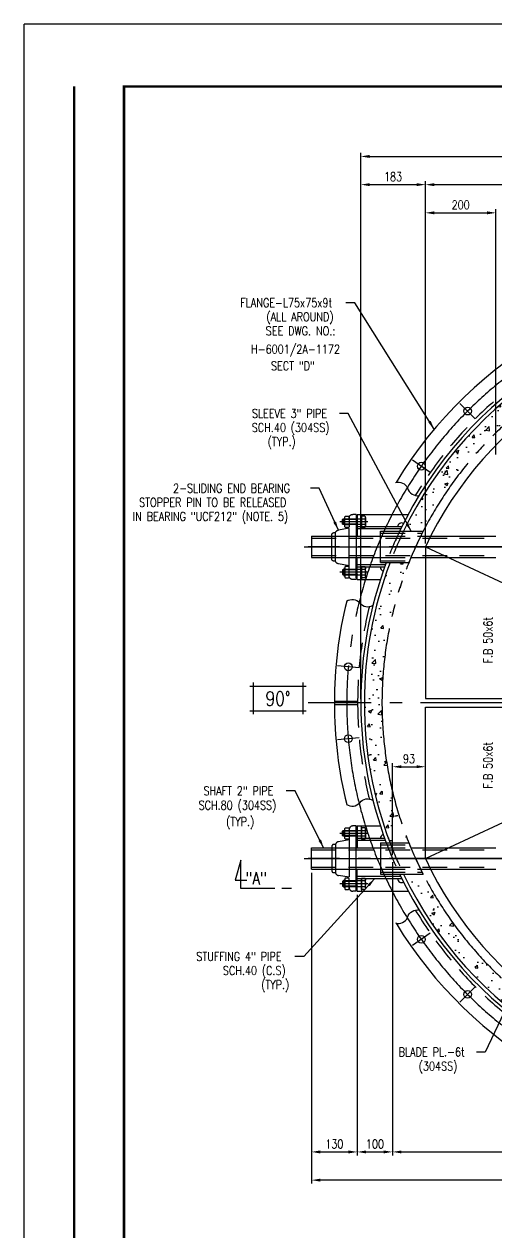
# Model space of a CAD drawing. Header units: millimetres. Extents: x 0 to 134087, y -49114 to 20834.
# Drawn here: x 83450 to 84787, y -27256 to -23831 of the extents above; entities that cross this region are included whole.
import ezdxf
from ezdxf.enums import TextEntityAlignment as Align

# ---------------------------------------------------------------- set-up
doc = ezdxf.new("R2010")
doc.units = ezdxf.units.MM
doc.header["$LTSCALE"] = 35
for name, pattern in [('FDN', [7.5, 4, -0.7, 0.7, -0.7, 0.7, -0.7]), ('JNK-CENTER', [34, 30, -1.5, 1, -1.5]), ('JNK-HIDDEN', [3, 2, -1]), ('JNK-PHANTOM', [15, 10, -1, 1, -1, 1, -1])]:
    doc.linetypes.add(name, pattern=pattern)
for name, color, linetype in [('CEN-R', 1, 'JNK-CENTER'), ('CON-C', 4, 'Continuous'), ('CON-G', 3, 'Continuous'), ('CON-W', 7, 'Continuous'), ('CON-Y', 2, 'Continuous'), ('Dim-W', 7, 'Continuous'), ('HID-Y', 2, 'JNK-HIDDEN'), ('PHA-W', 7, 'JNK-PHANTOM'), ('rev-1', 2, 'Continuous'), ('STL-OBJT', 7, 'Continuous'), ('TXTT-C', 4, 'Continuous')]:
    doc.layers.add(name, color=color, linetype=linetype)
doc.layers.add('CONT-G', color=3, linetype='Continuous', lineweight=25)
doc.styles.add('SIMPLEX', font='simplex.shx', dxfattribs={"width": 0.8})
doc.dimstyles.new('DIM10', dxfattribs={"dimscale": 10, "dimtxt": 2.5, "dimasz": 2.5, "dimexe": 1, "dimexo": 1, "dimgap": 1, "dimtad": 1, "dimdec": 0, "dimdsep": 46, "dimtxsty": 'SIMPLEX', "dimcen": 0, "dimclrt": 2, "dimadec": 1, "dimazin": 2, "dimtfac": 1, "dimtdec": 0, "dimtix": 1, "dimtmove": 2, "dimatfit": 0, "dimfxl": 0.18, "dimtolj": 1, "dimtzin": 0, "dimarcsym": 0})
pattern_1 = [(50, (83449.98, -29779.18), (91.0923, -7.9695), [9.525, -104.775]), (355, (83449.98, -29779.18), (-17.6217, 95.5284), [7.62, -83.8203]), (100.4514, (83457.57, -29779.844), (73.4706, 87.5589), [8.095, -89.0451]), (46.1842, (83449.98, -29753.78), (135.5395, -21.0212), [14.2875, -157.1625]), (96.6356, (83461.28, -29755.53), (118.702, 123.713), [12.1425, -133.5678]), (351.1842, (83449.98, -29753.78), (118.702, 123.713), [11.43, -125.73]), (21, (83462.68, -29760.13), (75.8072, -51.1326), [9.525, -104.775]), (326, (83462.68, -29760.13), (30.901, 92.094), [7.62, -83.82]), (71.4514, (83469, -29764.39), (106.7082, 40.9614), [8.095, -89.045]), (37.5, (83449.98, -29779.18), (1.5443, 42.27752), [0, -82.804, 0, -85.09, 0, -84.1375]), (7.5, (83449.98, -29779.18), (33.40983, 50.0903), [0, -48.514, 0, -80.899, 0, -32.0675]), (327.5, (83421.66, -29779.18), (67.7953, -2.86437), [0, -31.75, 0, -99.06, 0, -131.445]), (317.5, (83408.96, -29779.18), (74.0646, 12.71325), [0, -41.275, 0, -65.786, 0, -93.345])]

# ---------------------------------------------------------------- blocks, each defined once
blk = doc.blocks.new('TITLE')
at = {"color": 7}
for p in [(841, 594.85), (0, 0)]:
    blk.add_line(p, (0, 594.85), dxfattribs=at)
at = {"color": 7, "const_width": 0.707}
for points in [[(14.15, 577.17), (14.15, 17.68)], [(823.32, 577.17), (27.94, 577.17)], [(28.29, 17.68), (28.29, 577.52)]]:
    blk.add_lwpolyline(points, dxfattribs=at)
blk = doc.blocks.new('SECMARK2')
at = {"layer": 'TXTT-C'}
blk.add_line((0, 0), (-2.72, 0), dxfattribs=at)
blk.add_lwpolyline([(-4.67, 0), (-14.32, 0), (-14.32, 8.05), (-15.93, 2.38), (-12.63, 2.38)], dxfattribs=at)
at = {"layer": 'TXTT-C', "style": 'SIMPLEX', "width": 1.17}
blk.add_attdef('TAG', text='', height=3.5, dxfattribs=at).set_placement((-7.82, 1.36), align=Align.CENTER)
blk = doc.blocks.new('UCF212')
at = {"layer": 'CEN-R'}
for p, q in [((-71.5, -33), (-71.5, 46.1)), ((71.5, -33), (71.5, 46.1))]:
    blk.add_line(p, q, dxfattribs=at)
at = {"layer": 'Dim-W'}
for p, q in [((-79.5, 37.4), (-63.5, 37.4)), ((79.5, 37.4), (63.5, 37.4)), ((-83.4, 32.8), (-59.6, 32.8)), ((-83.4, 20), (-59.6, 20)), ((-79.5, 31.3), (-79.5, 21.5)), ((-63.5, 31.3), (-63.5, 21.5)), ((83.4, 32.8), (59.6, 32.8)), ((83.4, 20), (59.6, 20)), ((63.5, 31.3), (63.5, 21.5)), ((79.5, 31.3), (79.5, 21.5)), ((-83.4, -26.2), (-59.6, -26.2)), ((-79.5, -2), (-63.5, -2)), ((83.4, -26.2), (59.6, -26.2)), ((79.5, -2), (63.5, -2))]:
    blk.add_line(p, q, dxfattribs=at)
for points in [[(-63.5, -24.7), (-63.5, 37.4), (-65.1, 39), (-77.9, 39), (-79.5, 37.4), (-79.5, -24.7)], [(-79.5, -4.8), (-77.9, -2), (-77.9, 39)], [(-63.5, -4.8), (-65.1, -2), (-65.1, 39)], [(63.5, -24.7), (63.5, 37.4), (65.1, 39), (77.9, 39), (79.5, 37.4), (79.5, -24.7)], [(63.5, -4.8), (65.1, -2), (65.1, 39)], [(79.5, -4.8), (77.9, -2), (77.9, 39)]]:
    blk.add_lwpolyline(points, dxfattribs=at)
for points in [[(-55.5, 31.3, 0.372659), (-63.5, 31.3, 0.186242), (-79.5, 31.3, 0.372659), (-87.5, 31.3), (-87.5, 21.5, 0.372659), (-79.5, 21.5, 0.186242), (-63.5, 21.5, 0.372659), (-55.5, 21.5)], [(55.5, 31.3, -0.372659), (63.5, 31.3, -0.186242), (79.5, 31.3, -0.372659), (87.5, 31.3), (87.5, 21.5, -0.372659), (79.5, 21.5, -0.186242), (63.5, 21.5, -0.372659), (55.5, 21.5)], [(-55.5, -24.7, -0.372659), (-63.5, -24.7, -0.186242), (-79.5, -24.7, -0.372659), (-87.5, -24.7), (-87.5, -15), (-55.5, -15)], [(55.5, -24.7, 0.372659), (63.5, -24.7, 0.186242), (79.5, -24.7, 0.372659), (87.5, -24.7), (87.5, -15), (55.5, -15)]]:
    blk.add_lwpolyline(points, format="xyb", close=True, dxfattribs=at)
at = {"layer": 'PHA-W', "linetype": 'FDN'}
for p, q in [((35, 69), (-35, 69)), ((-53.1, 20), (-47.9, 50.7)), ((-40, 59), (-40, 64)), ((38, 59), (-38, 59)), ((40, 59), (40, 64)), ((53.1, 20), (47.9, 50.7)), ((-92.5, 0), (-92.5, 10)), ((-92.5, 0), (92.5, 0)), ((88, 20), (-83.4, 20)), ((92.5, 0), (92.5, 10))]:
    blk.add_line(p, q, dxfattribs=at)
for centre, radius, start, end in [((-35, 64), 5, 90, 180), ((35, 64), 5, 0, 90), ((-38, 49), 10, 90, 170.4075), ((38, 49), 10, 9.5925, 90), ((-82.5, 10), 10, 90, 180), ((82.5, 10), 10, 0, 90)]:
    blk.add_arc(centre, radius, start, end, dxfattribs=at)
blk = doc.blocks.new('*D1641')
at = {"layer": 'CON-W', "color": 0, "lineweight": -2, "transparency": 16777216}
for p, q in [((84404.3, -25745.6), (84404.3, -24195.9)), ((84429.3, -24205.9), (86639.3, -24205.9)), ((86664.3, -25745.6), (86664.3, -24195.9))]:
    blk.add_line(p, q, dxfattribs=at)
at = {"layer": 'CON-W', "color": 0, "transparency": 16777216}
for points in [[(84429.3, -24201.7), (84429.3, -24210.1), (84404.3, -24205.9)], [(86639.3, -24201.7), (86639.3, -24210.1), (86664.3, -24205.9)]]:
    blk.add_solid(points, dxfattribs=at)
at = {"layer": 'DEFPOINTS', "color": 0, "transparency": 16777216}
for p in [(86664.3, -24205.9), (84404.3, -25755.6), (86664.3, -25755.6)]:
    blk.add_point(p, dxfattribs=at)
at = {"layer": 'CON-W', "color": 2, "transparency": 16777216, "insert": (85534.3, -24176.8), "char_height": 25, "attachment_point": 5, "style": 'SIMPLEX'}
blk.add_mtext('\\A1;%%C2260 (DAMPER O.D)', dxfattribs=at)
blk = doc.blocks.new('*D1642')
at = {"layer": 'CON-W', "color": 0, "lineweight": -2, "transparency": 16777216}
for p, q in [((84404.3, -25745.6), (84404.3, -24275.9)), ((84429.3, -24285.9), (84562.4, -24285.9)), ((84587.4, -25303.6), (84587.4, -24275.9))]:
    blk.add_line(p, q, dxfattribs=at)
at = {"layer": 'CON-W', "color": 0, "transparency": 16777216}
for points in [[(84429.3, -24281.7), (84429.3, -24290.1), (84404.3, -24285.9)], [(84562.4, -24281.7), (84562.4, -24290.1), (84587.4, -24285.9)]]:
    blk.add_solid(points, dxfattribs=at)
at = {"layer": 'DEFPOINTS', "color": 0, "transparency": 16777216}
for p in [(84587.4, -24285.9), (84587.4, -25313.6), (84404.3, -25755.6)]:
    blk.add_point(p, dxfattribs=at)
at = {"layer": 'CON-W', "color": 2, "transparency": 16777216, "insert": (84495.8, -24263.4), "char_height": 25, "attachment_point": 5, "style": 'SIMPLEX'}
blk.add_mtext('\\A1;183', dxfattribs=at)
blk = doc.blocks.new('*D1643')
at = {"layer": 'CON-W', "color": 0, "lineweight": -2, "transparency": 16777216}
for p, q in [((84587.4, -25303.6), (84587.4, -24275.9)), ((84612.4, -24285.9), (86456.2, -24285.9)), ((86481.2, -25303.6), (86481.2, -24275.9))]:
    blk.add_line(p, q, dxfattribs=at)
at = {"layer": 'CON-W', "color": 0, "transparency": 16777216}
for points in [[(84612.4, -24281.7), (84612.4, -24290.1), (84587.4, -24285.9)], [(86456.2, -24281.7), (86456.2, -24290.1), (86481.2, -24285.9)]]:
    blk.add_solid(points, dxfattribs=at)
at = {"layer": 'DEFPOINTS', "color": 0, "transparency": 16777216}
for p in [(86481.2, -24285.9), (84587.4, -25313.6), (86481.2, -25313.6)]:
    blk.add_point(p, dxfattribs=at)
at = {"layer": 'CON-W', "color": 2, "transparency": 16777216, "insert": (85534.3, -24256.8), "char_height": 25, "attachment_point": 5, "style": 'SIMPLEX'}
blk.add_mtext('\\A1;1894 (BLADE)', dxfattribs=at)
blk = doc.blocks.new('*D1645')
at = {"layer": 'CON-W', "color": 0, "lineweight": -2, "transparency": 16777216}
for p, q in [((84587.4, -25303.6), (84587.4, -24355.9)), ((84787.4, -25051), (84787.4, -24355.9)), ((84612.4, -24365.9), (84762.4, -24365.9))]:
    blk.add_line(p, q, dxfattribs=at)
at = {"layer": 'CON-W', "color": 0, "transparency": 16777216}
for points in [[(84612.4, -24361.7), (84612.4, -24370.1), (84587.4, -24365.9)], [(84762.4, -24361.7), (84762.4, -24370.1), (84787.4, -24365.9)]]:
    blk.add_solid(points, dxfattribs=at)
at = {"layer": 'DEFPOINTS', "color": 0, "transparency": 16777216}
for p in [(84787.4, -24365.9), (84787.4, -25061), (84587.4, -25313.6)]:
    blk.add_point(p, dxfattribs=at)
at = {"layer": 'CON-W', "color": 2, "transparency": 16777216, "insert": (84687.4, -24343.4), "char_height": 25, "attachment_point": 5, "style": 'SIMPLEX'}
blk.add_mtext('\\A1;200', dxfattribs=at)
blk = doc.blocks.new('*D1806')
at = {"layer": 'CON-W', "color": 0, "lineweight": -2, "transparency": 16777216}
for p, q in [((84264.3, -26237.8), (84264.3, -27119.7)), ((85534.3, -26973.2), (85534.3, -27119.7)), ((85509.3, -27109.7), (84289.3, -27109.7))]:
    blk.add_line(p, q, dxfattribs=at)
at = {"layer": 'CON-W', "color": 0, "transparency": 16777216}
for points in [[(84289.3, -27105.6), (84289.3, -27113.9), (84264.3, -27109.7)], [(85509.3, -27105.6), (85509.3, -27113.9), (85534.3, -27109.7)]]:
    blk.add_solid(points, dxfattribs=at)
at = {"layer": 'DEFPOINTS', "color": 0, "transparency": 16777216}
for p in [(84264.3, -26227.8), (85534.3, -26963.2), (84264.3, -27109.7)]:
    blk.add_point(p, dxfattribs=at)
at = {"layer": 'CON-W', "color": 2, "transparency": 16777216, "insert": (84899.3, -27087.2), "char_height": 25, "attachment_point": 5, "style": 'SIMPLEX'}
blk.add_mtext('\\A1;1270', dxfattribs=at)
blk = doc.blocks.new('*D1808')
at = {"layer": 'CON-W', "color": 0, "lineweight": -2, "transparency": 16777216}
for p, q in [((84264.3, -26237.8), (84264.3, -27039.7)), ((84394.3, -26300.1), (84394.3, -27039.7)), ((84289.3, -27029.7), (84369.3, -27029.7))]:
    blk.add_line(p, q, dxfattribs=at)
at = {"layer": 'CON-W', "color": 0, "transparency": 16777216}
for points in [[(84289.3, -27025.6), (84289.3, -27033.9), (84264.3, -27029.7)], [(84369.3, -27025.6), (84369.3, -27033.9), (84394.3, -27029.7)]]:
    blk.add_solid(points, dxfattribs=at)
at = {"layer": 'DEFPOINTS', "color": 0, "transparency": 16777216}
for p in [(84264.3, -26227.8), (84394.3, -26290.1), (84394.3, -27029.7)]:
    blk.add_point(p, dxfattribs=at)
at = {"layer": 'CON-W', "color": 2, "transparency": 16777216, "insert": (84329.3, -27007.2), "char_height": 25, "attachment_point": 5, "style": 'SIMPLEX'}
blk.add_mtext('\\A1;130', dxfattribs=at)
blk = doc.blocks.new('*D1752')
at = {"layer": 'CON-W', "color": 0, "lineweight": -2, "transparency": 16777216}
for p, q in [((84494.3, -26217.6), (84494.3, -27039.7)), ((84394.3, -26300.1), (84394.3, -27039.7)), ((84419.3, -27029.7), (84469.3, -27029.7))]:
    blk.add_line(p, q, dxfattribs=at)
at = {"layer": 'CON-W', "color": 0, "transparency": 16777216}
for points in [[(84419.3, -27025.6), (84419.3, -27033.9), (84394.3, -27029.7)], [(84469.3, -27025.6), (84469.3, -27033.9), (84494.3, -27029.7)]]:
    blk.add_solid(points, dxfattribs=at)
at = {"layer": 'DEFPOINTS', "color": 0, "transparency": 16777216}
for p in [(84494.3, -26207.6), (84394.3, -26290.1), (84494.3, -27029.7)]:
    blk.add_point(p, dxfattribs=at)
at = {"layer": 'CON-W', "color": 2, "transparency": 16777216, "insert": (84444.3, -27007.2), "char_height": 25, "attachment_point": 5, "style": 'SIMPLEX'}
blk.add_mtext('\\A1;100', dxfattribs=at)
blk = doc.blocks.new('*D1753')
at = {"layer": 'CON-W', "color": 0, "lineweight": -2, "transparency": 16777216}
for p, q in [((84494.3, -26207.6), (84494.3, -27039.7)), ((85534.3, -26973.2), (85534.3, -27039.7)), ((84519.3, -27029.7), (85509.3, -27029.7))]:
    blk.add_line(p, q, dxfattribs=at)
at = {"layer": 'CON-W', "color": 0, "transparency": 16777216}
for points in [[(84519.3, -27025.6), (84519.3, -27033.9), (84494.3, -27029.7)], [(85509.3, -27025.6), (85509.3, -27033.9), (85534.3, -27029.7)]]:
    blk.add_solid(points, dxfattribs=at)
at = {"layer": 'DEFPOINTS', "color": 0, "transparency": 16777216}
for p in [(84494.3, -26197.6), (85534.3, -26963.2), (85534.3, -27029.7)]:
    blk.add_point(p, dxfattribs=at)
at = {"layer": 'CON-W', "color": 2, "transparency": 16777216, "insert": (85014.3, -27007.2), "char_height": 25, "attachment_point": 5, "style": 'SIMPLEX'}
blk.add_mtext('\\A1;1040', dxfattribs=at)
blk = doc.blocks.new('*D1754')
at = {"layer": 'DEFPOINTS', "color": 0, "transparency": 16777216}
for p in [(84587.4, -25937.1), (84587.4, -25953.9), (84494.3, -26197.6)]:
    blk.add_point(p, dxfattribs=at)
at = {"layer": 'Dim-W', "color": 0, "lineweight": -2, "transparency": 16777216}
for p, q in [((84494.3, -26187.6), (84494.3, -25927.1)), ((84587.4, -25943.9), (84587.4, -25927.1)), ((84519.3, -25937.1), (84562.4, -25937.1))]:
    blk.add_line(p, q, dxfattribs=at)
at = {"layer": 'Dim-W', "color": 0, "transparency": 16777216}
for points in [[(84519.3, -25932.9), (84519.3, -25941.2), (84494.3, -25937.1)], [(84562.4, -25932.9), (84562.4, -25941.2), (84587.4, -25937.1)]]:
    blk.add_solid(points, dxfattribs=at)
at = {"layer": 'Dim-W', "color": 2, "transparency": 16777216, "insert": (84540.9, -25914.6), "char_height": 25, "attachment_point": 5, "style": 'SIMPLEX'}
blk.add_mtext('\\A1;93', dxfattribs=at)
blk = doc.blocks.new('NORTH-AG')
at = {"layer": 'CON-Y'}
for p, q in [((-8, 3.5), (8, 3.5)), ((-7, 4.5), (-7, -4.5)), ((7, 4.5), (7, -4.5)), ((-8, -3.5), (8, -3.5))]:
    blk.add_line(p, q, dxfattribs=at)
at = {"layer": 'CON-C', "style": 'SIMPLEX', "width": 0.8}
blk.add_attdef('0', text='', height=4, dxfattribs=at).set_placement((0, -2.06), align=Align.CENTER)
blk = doc.blocks.new('A$C39C66BEB')
at = {"layer": 'CEN-R'}
blk.add_line((2.7, -30.5), (-2.7, 30.5), dxfattribs=at)
at = {"layer": 'CONT-G'}
blk.add_circle((0, 0), 11, dxfattribs=at)
blk = doc.blocks.new('*U1639')
at = {"layer": 'HID-Y'}
for p, q in [((-4.5, 33), (-4.5, -33)), ((4.5, 33), (4.5, -33))]:
    blk.add_line(p, q, dxfattribs=at)
blk = doc.blocks.new('*U1640')
at = {"layer": 'Dim-W', "color": 0, "linetype": 'ByBlock', "lineweight": -2, "transparency": 16777216}
blk.add_blockref('*U1639', (2084.3, 5195.5), dxfattribs=at)
for p, rotation in [((912.3, 4023.6), 90), ((3256.3, 4023.6), 270), ((2084.3, 2851.6), 180)]:
    blk.add_blockref('*U1639', p, dxfattribs=dict(at, rotation=rotation))

msp = doc.modelspace()

# ---------------------------------------------------------------- hatches: boundary and pattern name
at = {"layer": 'Dim-W'}
h = msp.add_hatch(dxfattribs=at)
h.set_pattern_fill('AR-CONC', color=256, scale=0.5)
h.set_pattern_definition(pattern_1)
h.paths.add_polyline_path([(85534.3051, -24635.6159), (85534.3051, -24685.6159, -0.2818366), (86487.3352, -25269.1659), (86543.1492, -25269.1659, 0.287960813)])
h.paths.add_polyline_path([(85534.3051, -24635.6159, 0.287960813), (84525.461, -25269.1659), (84581.275, -25269.1659, -0.2818366), (85534.3051, -24685.6159)])
h = msp.add_hatch(dxfattribs=at)
h.set_pattern_fill('AR-CONC', color=256, scale=0.5)
h.set_pattern_definition(pattern_1)
h.paths.add_polyline_path([(84464.3051, -25755.6159), (84414.3051, -25755.6159, 0.090966251), (84487.2358, -26153.1659), (84540.8998, -26153.1659, -0.095455705)])
h.paths.add_polyline_path([(84540.8998, -25358.0659), (84487.2358, -25358.0659, 0.090966251), (84414.3051, -25755.6159), (84464.3051, -25755.6159, -0.095455705)])
h = msp.add_hatch(dxfattribs=at)
h.set_pattern_fill('AR-CONC', color=256, scale=0.5)
h.set_pattern_definition(pattern_1)
h.paths.add_polyline_path([(85534.3051, -26825.6159, -0.2818366), (84581.275, -26242.0659), (84525.461, -26242.0659, 0.287960813), (85534.3051, -26875.6159)])

# ---------------------------------------------------------------- linework, layer by layer
at = {"layer": 'CEN-R'}
for p, q in [((84243.7624, -25313.6159), (85534.3051, -25313.6159)), ((85534.3051, -25313.6159), (84254.7358, -25313.6159)), ((84258.1916, -25313.6159), (86933.2146, -25313.6159)), ((84587.3832, -25313.6159), (85534.3051, -25755.6159)), ((86813.8743, -25755.6159), (84254.7358, -25755.6159)), ((84587.3832, -26197.6159), (85534.3051, -25755.6159)), ((84243.7624, -26197.6159), (85534.3051, -26197.6159)), ((85534.3051, -26197.6159), (84254.7358, -26197.6159)), ((84258.1916, -26197.6159), (86953.2005, -26197.6159))]:
    msp.add_line(p, q, dxfattribs=at)
for start, end in [(0, 180), (180, 0)]:
    msp.add_arc((85534.3051, -25755.6159), 1170, start, end, dxfattribs=at)
at = {"layer": 'CON-G'}
for p, q in [((84391.3359, -25226.1159), (84391.3359, -25401.1159)), ((84391.3359, -25226.1159), (84394.3359, -25226.1159)), ((84394.3359, -25221.1159), (84538.7099, -25221.1159)), ((84394.3359, -25221.1159), (84394.3359, -25283.6159)), ((84406.3359, -25256.4159), (84406.3359, -25221.1159)), ((84520.5254, -25256.4659), (84394.3359, -25256.4659)), ((84517.5835, -25262.4859), (84394.3359, -25262.4859)), ((84459.6966, -25269.1659), (84581.274, -25269.1659)), ((84459.6966, -25358.0659), (84459.6966, -25269.1659)), ((84264.3359, -25283.4659), (84264.3359, -25343.7659)), ((84264.3359, -25283.4659), (84459.6966, -25283.4659)), ((84574.1091, -25283.4659), (84786.7609, -25283.4659)), ((84587.3832, -25313.6159), (84587.3832, -25743.1159)), ((84264.3359, -25343.7659), (84459.6966, -25343.7659)), ((84394.3359, -25406.1159), (84394.3359, -25343.6159)), ((84546.7426, -25343.7659), (84786.7609, -25343.7659)), ((84474.0595, -25364.7459), (84394.3359, -25364.7459)), ((84471.8596, -25370.7659), (84394.3359, -25370.7659)), ((84406.3359, -25370.8159), (84406.3359, -25406.1159)), ((84459.6966, -25358.0659), (84540.8998, -25358.0659)), ((84391.3359, -25401.1159), (84394.3359, -25401.1159)), ((84394.3359, -25406.1159), (84459.7123, -25406.1159)), ((84587.3832, -25743.1159), (86481.2269, -25743.1159)), ((84587.3832, -26197.6159), (84587.3832, -25768.1159)), ((84587.3832, -25768.1159), (86481.2269, -25768.1159)), ((84391.3359, -26285.1159), (84391.3359, -26110.1159)), ((84391.3359, -26110.1159), (84394.3359, -26110.1159)), ((84394.3359, -26105.1159), (84459.7123, -26105.1159)), ((84394.3359, -26105.1159), (84394.3359, -26167.6159)), ((84406.3359, -26140.4159), (84406.3359, -26105.1159)), ((84264.3359, -26227.7659), (84264.3359, -26167.4659)), ((84264.3359, -26167.4659), (84459.6966, -26167.4659)), ((84471.8596, -26140.4659), (84394.3359, -26140.4659)), ((84474.0595, -26146.4859), (84394.3359, -26146.4859)), ((84459.6966, -26153.1659), (84540.8998, -26153.1659)), ((84459.6966, -26153.1659), (84459.6966, -26242.0659)), ((84546.7426, -26167.4659), (84786.7609, -26167.4659)), ((84264.3359, -26227.7659), (84459.6966, -26227.7659)), ((84394.3359, -26290.1159), (84394.3359, -26227.6159)), ((84574.1091, -26227.7659), (84786.7609, -26227.7659)), ((84517.5835, -26248.7459), (84394.3359, -26248.7459)), ((84520.5254, -26254.7659), (84394.3359, -26254.7659)), ((84406.3359, -26254.8159), (84406.3359, -26290.1159)), ((84459.6966, -26242.0659), (84581.274, -26242.0659)), ((84391.3359, -26285.1159), (84394.3359, -26285.1159)), ((84394.3359, -26290.1159), (84539.6544, -26290.1159))]:
    msp.add_line(p, q, dxfattribs=at)
for centre, radius, start, end in [((84520.0971, -25256.4659), 10.8562, 61.4923476, 180), ((85534.3051, -25755.6159), 1070.0009, 152.9591406, 158.1892678), ((84470.9932, -25370.7659), 11.129, 180, 254.5818952), ((84470.9932, -26140.4659), 11.129, 105.4181048, 180), ((85534.3051, -25755.6159), 1070.0009, 201.8107322, 207.0408594), ((84520.0971, -26254.7659), 10.8562, 180, 298.5076524)]:
    msp.add_arc(centre, radius, start, end, dxfattribs=at)
at = {"layer": 'CON-W'}
for points in [[(84502.4344, -25131.034, -0.382994657), (84536.8765, -25146.78, 0.365699625), (84570.2017, -25168.2855)], [(84363.9584, -25467.4536, -0.386781437), (84401.1544, -25472.2185, 0.378445063), (84438.9015, -25478.855)], [(84363.9584, -26043.7783, 0.386781437), (84401.1544, -26039.0134, -0.378445063), (84438.9015, -26032.3769)], [(84502.4344, -26380.1979, 0.382994657), (84536.8765, -26364.4519, -0.365699625), (84570.2017, -26342.9463)]]:
    msp.add_lwpolyline(points, format="xyb", dxfattribs=at)
at = {"layer": 'CONT-G'}
for radius, start, end in [(1205, 31.2456893, 148.7543107), (1130, 25.4984529, 154.5015471), (1120, 25.7426911, 154.2573089), (1045, 25.0220177, 154.9779823), (1130, 159.4016826, 180), (1120, 159.2092917, 180), (1205, 166.1517311, 180), (1205, 180, 193.8482689), (1130, 180, 200.5983174), (1120, 180, 200.7907083), (1045, 205.0220177, 334.9779823), (1130, 205.4984529, 334.5015471), (1120, 205.7426911, 334.2573089), (1205, 211.2456893, 326.8835401)]:
    msp.add_arc((85534.3051, -25755.6159), radius, start, end, dxfattribs=at)
at = {"layer": 'Dim-W'}
for p, q in [((84391.3359, -25226.4159), (84391.3359, -25283.6159)), ((84391.3359, -25400.8159), (84391.3359, -25343.6159)), ((84391.3359, -26110.4159), (84391.3359, -26167.6159)), ((84391.3359, -26284.8159), (84391.3359, -26227.6159))]:
    msp.add_line(p, q, dxfattribs=at)
at = {"layer": 'HID-Y'}
for p, q in [((84459.6966, -25274.6559), (84578.297, -25274.6559)), ((84264.3359, -25288.9659), (84786.7609, -25288.9659)), ((84459.6966, -25283.4659), (84574.1091, -25283.4659)), ((84264.3359, -25338.2659), (84786.7609, -25338.2659)), ((84459.6966, -25343.7659), (84546.7426, -25343.7659)), ((84459.6966, -25352.5759), (84543.1145, -25352.5759)), ((84459.6966, -26158.6559), (84543.1145, -26158.6559)), ((84459.6966, -26167.4659), (84546.7426, -26167.4659)), ((84264.3359, -26172.9659), (84786.7609, -26172.9659)), ((84264.3359, -26222.2659), (84786.7609, -26222.2659)), ((84459.6966, -26227.7659), (84574.1091, -26227.7659)), ((84459.6966, -26236.5759), (84578.297, -26236.5759))]:
    msp.add_line(p, q, dxfattribs=at)
for radius, start, end in [(1139, 31.08037, 148.91963), (1130, 154.5015471, 159.4016826), (1120, 154.2573089, 159.2092917), (1139, 166.1382138, 180), (1139, 180, 193.8617862), (1130, 200.5983174, 205.4984529), (1120, 200.7907083, 205.7426911), (1139, 211.08037, 326.9926958)]:
    msp.add_arc((85534.3051, -25755.6159), radius, start, end, dxfattribs=at)
at = {"layer": 'PHA-W'}
for start, end in [(0, 180), (180, 0)]:
    msp.add_arc((85534.3051, -25755.6159), 1070, start, end, dxfattribs=at)
at = {"layer": 'STL-OBJT'}
for p, q in [((84386.9698, -24620.832), (84361.9698, -24620.832)), ((84368.6815, -24935.0015), (84343.6815, -24935.0015)), ((84286.261, -25147.1417), (84261.261, -25147.1417)), ((84218.1289, -26005.5096), (84193.1289, -26005.5096)), ((84242.5234, -26475.2714), (84217.5234, -26475.2714)), ((84757.179, -26746.2515), (84732.179, -26746.2515))]:
    msp.add_line(p, q, dxfattribs=at)

# ---------------------------------------------------------------- block references
at = {"linetype": 'ByBlock', "xscale": 9.999999998999984, "yscale": 9.999999998999984, "zscale": 9.999999998999984}
msp.add_blockref('TITLE', (83449.9813, -29779.1804), dxfattribs=at)
at = {"layer": 'CON-W', "xscale": 10, "yscale": 10, "zscale": 10}
msp.add_blockref('NORTH-AG', (84169.595, -25743.267), dxfattribs=at).add_auto_attribs({'0': '90%%D'})
at = {"layer": 'Dim-W'}
msp.add_blockref('*U1640', (83449.9813, -29779.1804), dxfattribs=at)
for p, rotation in [((84706.9902, -24928.301), 40.00000000000001), ((84575.8972, -25084.5315), 49.99999999999999), ((84368.7573, -25653.6437), 80.00000000000001), ((84368.7573, -25857.5882), 90), ((84575.8972, -26426.7004), 120), ((84706.9902, -26582.9309), 130)]:
    msp.add_blockref('A$C39C66BEB', p, dxfattribs=dict(at, rotation=rotation))
at = {"layer": 'rev-1', "xscale": -1, "rotation": 90}
msp.add_blockref('UCF212', (84391.3359, -25313.6159), dxfattribs=at)
at = {"layer": 'rev-1', "rotation": 90}
msp.add_blockref('UCF212', (84391.3359, -26197.6159), dxfattribs=at)
at = {"layer": 'STL-OBJT'}
ref = msp.add_blockref('SECMARK2', (84207.3731, -26282.7159), dxfattribs=dict(at, xscale=10, yscale=10, zscale=10))
ref.add_attrib('TAG', '"A"', (84077.5731, -26270.9159), dxfattribs={"layer": 'CON-C', "height": 35, "style": 'SIMPLEX', "width": 0.8})

# ---------------------------------------------------------------- texts
at = {"layer": 'STL-OBJT', "color": 2, "style": 'SIMPLEX', "width": 0.8}
for s, p in [('FLANGE-L75x75x9t', (84062.446, -24633.332)), ('(ALL AROUND)', (84136.7317, -24673.332)), ('SEE DWG. NO.:', (84134.8269, -24713.332)), ('H-6001/2A-1172', (84093.2082, -24765.1962)), ('SECT "D"', (84149.785, -24812.5723)), ('SLEEVE 3" PIPE', (84095.5863, -24947.5015)), ('SCH.40 (304SS)', (84095.1915, -24987.5015)), ('(TYP.)', (84140.246, -25027.5015)), ('2-SLIDING END BEARING', (83872.1301, -25159.6417)), ('STOPPER PIN TO BE RELEASED', (83775.8383, -25199.6417)), ('IN BEARING "UCF212" (NOTE. 5)', (83757.743, -25239.6417)), ('SHAFT 2" PIPE', (83958.367, -26018.0096)), ('SCH.80 (304SS)', (83944.4479, -26058.9337)), ('(TYP.)', (84022.4975, -26105.402)), ('STUFFING 4" PIPE', (83937.9996, -26487.7714)), ('SCH.40 (C.S)', (84013.2377, -26527.7714)), ('(TYP.)', (84121.8091, -26567.7714)), ('BLADE PL.-6t', (84511.7028, -26758.7515)), ('(304SS)', (84568.5076, -26798.7515))]:
    msp.add_text(s, height=25, dxfattribs=at).set_placement(p)
for p in [(84777.3832, -25578.2675), (84777.3832, -25932.9644)]:
    msp.add_text('F.B 50x6t', height=25, rotation=90, dxfattribs=at).set_placement(p, align=Align.CENTER)

# ---------------------------------------------------------------- dimensions: what is measured, and where the dimension line sits
at = {"layer": 'CON-W'}
for base, p1, p2, text, picture, middle in [((86664.3051, -24205.884), (84404.3051, -25755.6159), (86664.3051, -25755.6159), '%%C<> (DAMPER O.D)', '*D1641', (85534.3051, -24176.8364)), ((86481.2269, -24285.884), (84587.3832, -25313.6159), (86481.2269, -25313.6159), '<> (BLADE)', '*D1643', (85534.3051, -24256.8364))]:
    dim = msp.add_linear_dim(base=base, p1=p1, p2=p2, text=text, dimstyle='DIM10', dxfattribs=at)
    dim.commit()
    dim.dimension.update_dxf_attribs({"geometry": picture, "text_midpoint": middle})
dim = msp.add_linear_dim(base=(84587.3832, -24285.884), p1=(84404.3051, -25755.6159), p2=(84587.3832, -25313.6159), dimstyle='DIM10', override={"dimdec": 0}, dxfattribs=at)
dim.commit()
dim.dimension.update_dxf_attribs({"geometry": '*D1642', "text_midpoint": (84495.8442, -24263.384)})
for base, p1, p2, picture, middle in [((84787.3832, -24365.884), (84587.3832, -25313.6159), (84787.3832, -25060.9882), '*D1645', (84687.3832, -24343.384)), ((85534.3051, -27029.7313), (84494.3359, -26197.6159), (85534.3051, -26963.2122), '*D1753', (85014.3205, -27007.2313)), ((84264.3359, -27109.7313), (85534.3051, -26963.2122), (84264.3359, -26227.7659), '*D1806', (84899.3205, -27087.2313)), ((84394.3359, -27029.7313), (84264.3359, -26227.7659), (84394.3359, -26290.1159), '*D1808', (84329.3359, -27007.2313)), ((84494.3359, -27029.7313), (84394.3359, -26290.1159), (84494.3359, -26207.6159), '*D1752', (84444.3359, -27007.2313))]:
    dim = msp.add_linear_dim(base=base, p1=p1, p2=p2, dimstyle='DIM10', dxfattribs=at)
    dim.commit()
    dim.dimension.update_dxf_attribs({"geometry": picture, "text_midpoint": middle})
at = {"layer": 'Dim-W'}
dim = msp.add_linear_dim(base=(84587.3832, -25937.0678), p1=(84494.3359, -26197.6159), p2=(84587.3832, -25953.8537), dimstyle='DIM10', dxfattribs=at)
dim.commit()
dim.dimension.update_dxf_attribs({"geometry": '*D1754', "text_midpoint": (84540.8595, -25914.5678)})

# ---------------------------------------------------------------- leaders
at = {"layer": 'CON-W'}
msp.add_leader([(84612.4332, -24979.6152), (84386.9698, -24620.832)], dimstyle='DIM10', dxfattribs=at)
at = {"layer": 'STL-OBJT'}
for points in [[(84546.7183, -25269.1659), (84368.6815, -24935.0015)], [(84340.6695, -25265.7415), (84286.261, -25147.1417)], [(84298.9989, -26167.4659), (84218.1289, -26005.5096)], [(84443.527, -26254.7659), (84242.5234, -26475.2714)], [(84892.5368, -26459.7112), (84757.179, -26746.2515)]]:
    msp.add_leader(points, dimstyle='DIM10', dxfattribs=at)

doc.saveas('drawing.dxf')
